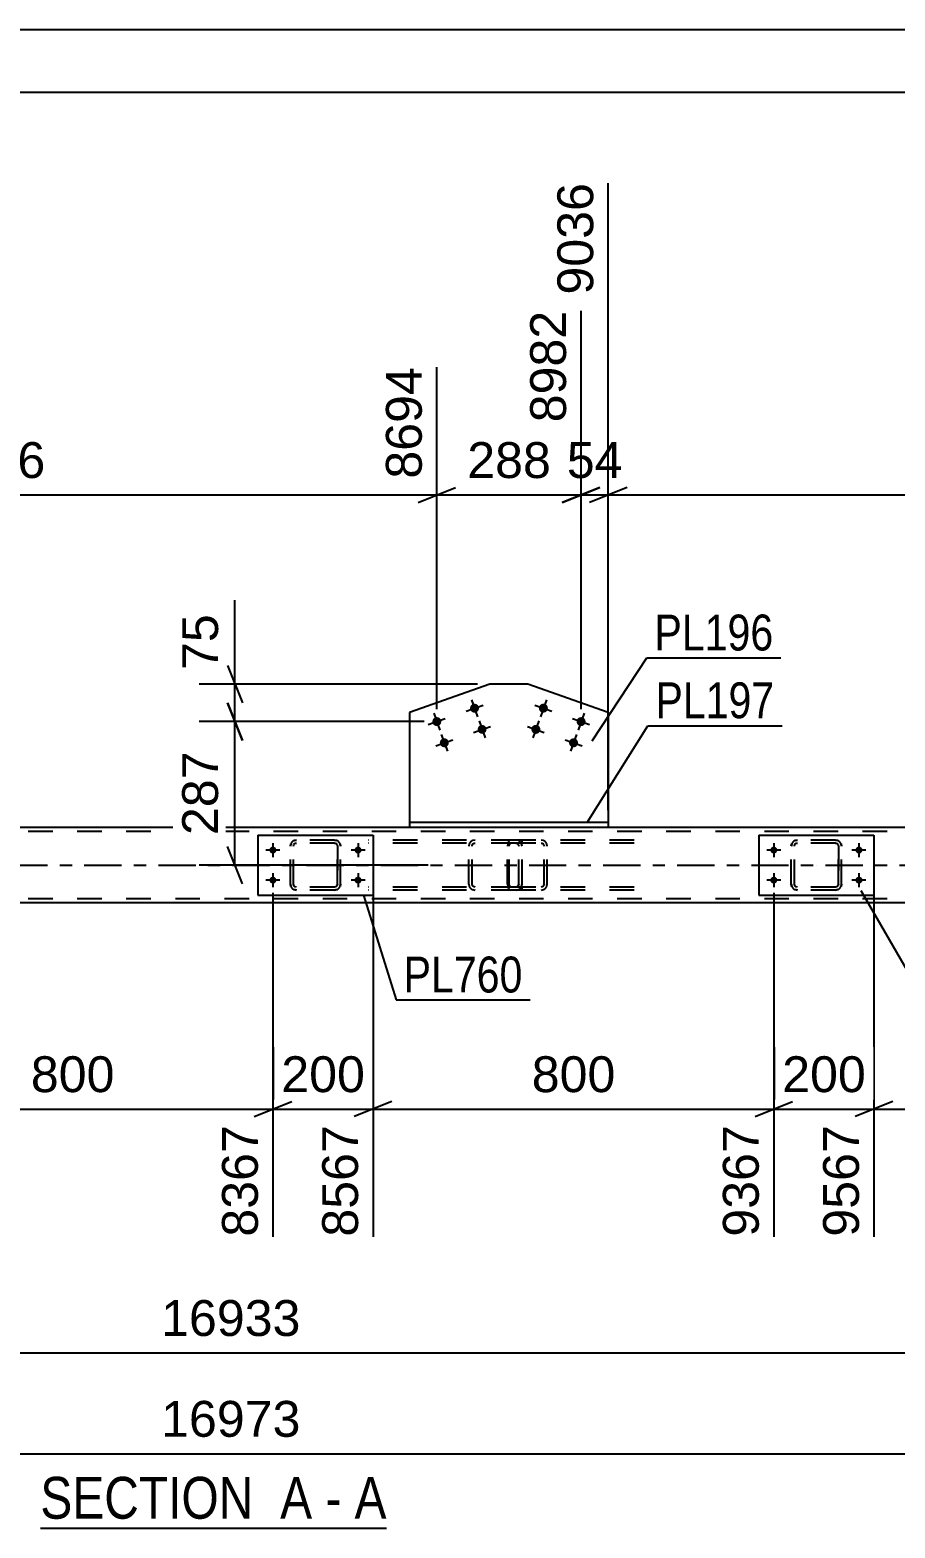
# Model space of a CAD drawing. Header units: millimetres. Extents: x -132 to 709, y -396 to 198.
# Drawn here: x 295.9 to 365, y 78.1 to 197.7 of the extents above; entities that cross this region are included whole.
import ezdxf

# ---------------------------------------------------------------- set-up
doc = ezdxf.new("R2010")
doc.units = ezdxf.units.MM
doc.linetypes.add('DXK_LINE_DOT2', pattern=[3.9198, 1.9599, -1.9599])
doc.linetypes.add('DXK_LINE_DOT3', pattern=[5.9187, 2.979, -0.9799, 0.9799, -0.9799])
doc.styles.add('Arial', font='arial.ttf', dxfattribs={"height": 0.2})
doc.styles.add('Arial Narrow', font='ARIALN.TTF', dxfattribs={"height": 0.2})

# ---------------------------------------------------------------- blocks, each defined once
blk = doc.blocks.new('Unknown-203774460-1113')
at = {"color": 5, "linetype": 'Continuous'}
for p, q in [((709.17, 197.74), (-131.83, 197.74)), ((704.17, 192.74), (-126.83, 192.74))]:
    blk.add_line(p, q, dxfattribs=at)
blk = doc.blocks.new('Unknown-203774460-12 - 2967')
at = {"color": 6, "linetype": 'Continuous'}
blk.add_line((296.72, 78.11), (324.36, 78.11), dxfattribs=at)
at = {"color": 0, "linetype": 'Continuous'}
for points in [[(314.82, 78.86), (314.82, 82.36), (296.72, 82.36), (296.72, 78.86)], [(318.43, 78.86), (318.43, 82.36), (315.87, 82.36), (315.87, 78.86)], [(320.76, 78.86), (320.76, 82.36), (319.48, 82.36), (319.48, 78.86)], [(324.36, 78.86), (324.36, 82.36), (321.81, 82.36), (321.81, 78.86)]]:
    blk.add_wipeout(points, dxfattribs=at)
at = {"color": 7, "linetype": 'Continuous', "style": 'Arial Narrow'}
for s, p in [('SECTION ', (296.72, 78.86)), ('A', (315.87, 78.86)), ('A', (321.81, 78.86)), ('-', (319.48, 78.86))]:
    blk.add_text(s, height=3.34, dxfattribs=at).set_placement(p)
blk = doc.blocks.new('Bolt-203774460-3131 - 2967')
at = {"linetype": 'Continuous'}
for points in [[(337.23, 143.46, -1), (336.55, 143.7, -1)], [(340.24, 142.39, -1), (339.56, 142.63, -1)], [(336.63, 141.77, -1), (335.95, 142.01, -1)], [(339.64, 140.7, -1), (338.96, 140.94, -1)]]:
    blk.add_hatch(color=1, dxfattribs=at).paths.add_polyline_path(points)
at = {"color": 1, "linetype": 'Continuous'}
for p, q in [((336.21, 143.82), (337.57, 143.34)), ((337.13, 144.26), (336.65, 142.9)), ((336.53, 142.56), (336.05, 141.21)), ((339.22, 142.75), (340.58, 142.27)), ((340.14, 143.19), (339.66, 141.83)), ((335.61, 142.13), (336.96, 141.64)), ((339.54, 141.49), (339.06, 140.14)), ((338.62, 141.06), (339.98, 140.58))]:
    blk.add_line(p, q, dxfattribs=at)
blk = doc.blocks.new('Bolt-203774460-3050 - 2967')
at = {"linetype": 'Continuous'}
for points in [[(315.29, 131.97, -1), (315.29, 132.53, -1)], [(322.09, 131.97, -1), (322.09, 132.53, -1)], [(315.29, 129.57, -1), (315.29, 130.13, -1)], [(322.09, 129.57, -1), (322.09, 130.13, -1)]]:
    blk.add_hatch(color=1, dxfattribs=at).paths.add_polyline_path(points)
at = {"color": 1, "linetype": 'Continuous'}
for p, q in [((315.29, 132.81), (315.29, 131.69)), ((322.09, 132.81), (322.09, 131.69)), ((315.85, 132.25), (314.73, 132.25)), ((322.65, 132.25), (321.53, 132.25)), ((315.29, 130.41), (315.29, 129.29)), ((322.09, 130.41), (322.09, 129.29)), ((315.85, 129.85), (314.73, 129.85)), ((322.65, 129.85), (321.53, 129.85))]:
    blk.add_line(p, q, dxfattribs=at)
blk = doc.blocks.new('Part-203774460-3055 - 2967')
at = {"color": 2, "linetype": 'Continuous'}
for p, q in [((342.07, 134.45), (326.21, 134.45)), ((326.21, 134.45), (326.21, 134.05)), ((342.07, 134.05), (326.21, 134.05)), ((342.07, 134.45), (342.07, 134.05))]:
    blk.add_line(p, q, dxfattribs=at)
blk = doc.blocks.new('Part-203774460-3060 - 2967')
at = {"color": 2, "linetype": 'Continuous'}
for p, q in [((332.62, 145.5), (326.21, 143.23)), ((335.66, 145.5), (332.62, 145.5)), ((342.07, 143.23), (335.66, 145.5)), ((326.21, 143.23), (326.21, 134.45)), ((342.07, 143.23), (342.07, 134.45))]:
    blk.add_line(p, q, dxfattribs=at)
at = {"color": 7, "linetype": 'DXK_LINE_DOT2'}
blk.add_line((342.07, 134.45), (326.21, 134.45), dxfattribs=at)
blk = doc.blocks.new('Part-203774460-3110 - 2967')
at = {"color": 2, "linetype": 'Continuous'}
for p, q in [((326.21, 134.05), (256.93, 134.05)), ((411.35, 134.05), (342.07, 134.05)), ((611.29, 128.05), (-15.38, 128.05))]:
    blk.add_line(p, q, dxfattribs=at)
at = {"color": 7, "linetype": 'DXK_LINE_DOT2'}
for p, q in [((342.07, 134.05), (326.21, 134.05)), ((611.29, 133.73), (-19.38, 133.73)), ((611.29, 128.37), (-19.38, 128.37))]:
    blk.add_line(p, q, dxfattribs=at)
at = {"color": 7, "linetype": 'DXK_LINE_DOT3'}
blk.add_line((-19.38, 131.05), (611.29, 131.05), dxfattribs=at)
blk = doc.blocks.new('Bolt-203774460-3132 - 2967')
at = {"linetype": 'Continuous'}
for points in [[(355.29, 131.97, -1), (355.29, 132.53, -1)], [(362.09, 131.97, -1), (362.09, 132.53, -1)], [(355.29, 129.57, -1), (355.29, 130.13, -1)], [(362.09, 129.57, -1), (362.09, 130.13, -1)]]:
    blk.add_hatch(color=1, dxfattribs=at).paths.add_polyline_path(points)
at = {"color": 1, "linetype": 'Continuous'}
for p, q in [((355.29, 132.81), (355.29, 131.69)), ((362.09, 132.81), (362.09, 131.69)), ((355.85, 132.25), (354.73, 132.25)), ((362.65, 132.25), (361.53, 132.25)), ((355.29, 130.41), (355.29, 129.29)), ((362.09, 130.41), (362.09, 129.29)), ((355.85, 129.85), (354.73, 129.85)), ((362.65, 129.85), (361.53, 129.85))]:
    blk.add_line(p, q, dxfattribs=at)
blk = doc.blocks.new('Bolt-203774460-3133 - 2967')
at = {"linetype": 'Continuous'}
for points in [[(331.73, 143.7, -1), (331.05, 143.46, -1)], [(328.72, 142.63, -1), (328.04, 142.39, -1)], [(329.32, 140.94, -1), (328.64, 140.7, -1)], [(332.33, 142.01, -1), (331.66, 141.77, -1)]]:
    blk.add_hatch(color=1, dxfattribs=at).paths.add_polyline_path(points)
at = {"color": 1, "linetype": 'Continuous'}
for p, q in [((330.72, 143.34), (332.07, 143.82)), ((331.15, 144.26), (331.63, 142.9)), ((327.7, 142.27), (329.06, 142.75)), ((328.14, 143.19), (328.62, 141.83)), ((331.75, 142.56), (332.24, 141.21)), ((328.74, 141.49), (329.22, 140.14)), ((331.32, 141.64), (332.67, 142.13)), ((328.3, 140.58), (329.66, 141.06))]:
    blk.add_line(p, q, dxfattribs=at)
blk = doc.blocks.new('Part-203774460-3157 - 2967')
at = {"color": 7, "linetype": 'DXK_LINE_DOT2'}
for p, q in [((334.1, 132.91), (334.04, 132.76)), ((334.19, 133.02), (334.1, 132.91)), ((334.29, 133.05), (334.19, 133.02)), ((334.2, 132.74), (334.24, 132.79)), ((334.24, 132.79), (334.29, 132.81)), ((344.14, 133.05), (334.29, 133.05)), ((344.14, 132.81), (334.29, 132.81)), ((335.19, 132.81), (335.19, 133.05)), ((336.89, 133.02), (336.7, 133.05)), ((336.7, 132.81), (336.79, 132.79)), ((336.79, 132.79), (336.88, 132.74)), ((334.04, 132.76), (334.02, 132.57)), ((334.02, 129.53), (334.02, 132.57)), ((334.16, 132.57), (334.17, 132.66)), ((334.16, 129.53), (334.16, 132.57)), ((334.17, 132.66), (334.2, 132.74)), ((336.88, 132.74), (336.93, 132.66)), ((336.93, 132.66), (336.95, 132.57)), ((336.95, 129.53), (336.95, 132.57)), ((337.2, 132.57), (337.16, 132.76)), ((337.2, 129.53), (337.2, 132.57)), ((334.02, 129.53), (334.04, 129.35)), ((334.04, 129.35), (334.1, 129.19)), ((334.17, 129.44), (334.16, 129.53)), ((334.2, 129.36), (334.17, 129.44)), ((334.24, 129.31), (334.2, 129.36)), ((334.29, 129.29), (334.24, 129.31)), ((344.14, 129.29), (334.29, 129.29)), ((335.19, 129.05), (335.19, 129.29)), ((336.79, 129.31), (336.7, 129.29)), ((336.88, 129.36), (336.79, 129.31)), ((336.93, 129.44), (336.88, 129.36)), ((336.95, 129.53), (336.93, 129.44)), ((337.16, 129.35), (337.2, 129.53)), ((334.1, 129.19), (334.19, 129.09)), ((334.19, 129.09), (334.29, 129.05)), ((344.14, 129.05), (334.29, 129.05)), ((336.7, 129.05), (336.89, 129.09))]:
    blk.add_line(p, q, dxfattribs=at)
for centre, start, end in [((336.71, 132.56), 23.8951, 68.8487), ((336.71, 129.55), 291.1513, 336.1049)]:
    blk.add_arc(centre, 0.492, start, end, dxfattribs=at)
blk = doc.blocks.new('Part-203774460-3214 - 2967')
at = {"color": 7, "linetype": 'DXK_LINE_DOT2'}
for p, q in [((356.99, 133.02), (357.17, 133.05)), ((357.17, 133.05), (356.99, 133.02)), ((357, 132.74), (357.08, 132.79)), ((357.08, 132.79), (357.17, 132.81)), ((360.21, 133.05), (357.17, 133.05)), ((360.21, 132.81), (357.17, 132.81)), ((360.21, 133.05), (360.4, 133.02)), ((360.4, 133.02), (360.21, 133.05)), ((360.21, 132.81), (360.3, 132.79)), ((360.3, 132.79), (360.38, 132.74)), ((356.69, 132.57), (356.73, 132.76)), ((356.73, 132.76), (356.69, 132.57)), ((356.69, 129.53), (356.69, 132.57)), ((356.69, 129.53), (356.69, 132.57)), ((356.93, 132.57), (356.95, 132.66)), ((356.93, 129.53), (356.93, 132.57)), ((356.93, 129.53), (356.93, 132.57)), ((356.95, 132.66), (357, 132.74)), ((360.38, 132.74), (360.43, 132.66)), ((360.43, 132.66), (360.45, 132.57)), ((360.45, 129.53), (360.45, 132.57)), ((360.45, 132.57), (360.45, 129.53)), ((360.66, 132.76), (360.69, 132.57)), ((360.69, 132.57), (360.66, 132.76)), ((360.69, 129.53), (360.69, 132.57)), ((360.69, 129.53), (360.69, 132.57)), ((356.73, 129.35), (356.69, 129.53)), ((356.69, 129.53), (356.73, 129.35)), ((356.95, 129.44), (356.93, 129.53)), ((357, 129.36), (356.95, 129.44)), ((357.08, 129.31), (357, 129.36)), ((357.17, 129.29), (357.08, 129.31)), ((360.21, 129.29), (357.17, 129.29)), ((360.3, 129.31), (360.21, 129.29)), ((360.38, 129.36), (360.3, 129.31)), ((360.43, 129.44), (360.38, 129.36)), ((360.45, 129.53), (360.43, 129.44)), ((360.69, 129.53), (360.66, 129.35)), ((360.66, 129.35), (360.69, 129.53)), ((357.17, 129.05), (356.99, 129.09)), ((356.99, 129.09), (357.17, 129.05)), ((360.21, 129.05), (357.17, 129.05)), ((360.4, 129.09), (360.21, 129.05)), ((360.21, 129.05), (360.4, 129.09))]:
    blk.add_line(p, q, dxfattribs=at)
at = {"color": 7, "linetype": 'DXK_LINE_DOT3'}
blk.add_line((358.69, 131.05), (358.69, 131.05), dxfattribs=at)
at = {"color": 7, "linetype": 'DXK_LINE_DOT2'}
for centre, start, end in [((357.17, 132.57), 112.5, 157.5), ((357.17, 132.57), 112.5, 157.5), ((360.21, 132.57), 22.5, 67.5), ((360.21, 132.57), 22.5, 67.5), ((357.17, 129.53), 202.5, 247.5), ((357.17, 129.53), 202.5, 247.5), ((360.21, 129.53), 292.5, 337.5), ((360.21, 129.53), 292.5, 337.5)]:
    blk.add_arc(centre, 0.48, start, end, dxfattribs=at)
blk = doc.blocks.new('Part-203774460-3328 - 2967')
at = {"color": 2, "linetype": 'Continuous'}
for p, q in [((314.09, 133.45), (314.09, 128.65)), ((314.09, 133.45), (323.29, 133.45)), ((323.29, 133.45), (323.29, 128.65)), ((314.09, 128.65), (323.29, 128.65))]:
    blk.add_line(p, q, dxfattribs=at)
blk = doc.blocks.new('Part-203774460-3219 - 2967')
at = {"color": 2, "linetype": 'Continuous'}
for p, q in [((354.09, 133.45), (354.09, 128.65)), ((354.09, 133.45), (363.29, 133.45)), ((363.29, 133.45), (363.29, 128.65)), ((354.09, 128.65), (363.29, 128.65))]:
    blk.add_line(p, q, dxfattribs=at)
blk = doc.blocks.new('Part-203774460-3295 - 2967')
at = {"color": 7, "linetype": 'DXK_LINE_DOT2'}
for p, q in [((316.99, 133.02), (317.17, 133.05)), ((317.17, 133.05), (316.99, 133.02)), ((317, 132.74), (317.08, 132.79)), ((317.08, 132.79), (317.17, 132.81)), ((320.21, 133.05), (317.17, 133.05)), ((320.21, 132.81), (317.17, 132.81)), ((320.21, 133.05), (320.4, 133.02)), ((320.4, 133.02), (320.21, 133.05)), ((320.21, 132.81), (320.3, 132.79)), ((320.3, 132.79), (320.38, 132.74)), ((316.69, 132.57), (316.73, 132.76)), ((316.73, 132.76), (316.69, 132.57)), ((316.69, 129.53), (316.69, 132.57)), ((316.69, 129.53), (316.69, 132.57)), ((316.93, 132.57), (316.95, 132.66)), ((316.93, 129.53), (316.93, 132.57)), ((316.93, 129.53), (316.93, 132.57)), ((316.95, 132.66), (317, 132.74)), ((320.38, 132.74), (320.43, 132.66)), ((320.43, 132.66), (320.45, 132.57)), ((320.45, 129.53), (320.45, 132.57)), ((320.45, 132.57), (320.45, 129.53)), ((320.66, 132.76), (320.69, 132.57)), ((320.69, 132.57), (320.66, 132.76)), ((320.69, 129.53), (320.69, 132.57)), ((320.69, 129.53), (320.69, 132.57)), ((316.73, 129.35), (316.69, 129.53)), ((316.69, 129.53), (316.73, 129.35)), ((316.95, 129.44), (316.93, 129.53)), ((317, 129.36), (316.95, 129.44)), ((317.08, 129.31), (317, 129.36)), ((317.17, 129.29), (317.08, 129.31)), ((320.21, 129.29), (317.17, 129.29)), ((320.3, 129.31), (320.21, 129.29)), ((320.38, 129.36), (320.3, 129.31)), ((320.43, 129.44), (320.38, 129.36)), ((320.45, 129.53), (320.43, 129.44)), ((320.69, 129.53), (320.66, 129.35)), ((320.66, 129.35), (320.69, 129.53)), ((317.17, 129.05), (316.99, 129.09)), ((316.99, 129.09), (317.17, 129.05)), ((320.21, 129.05), (317.17, 129.05)), ((320.4, 129.09), (320.21, 129.05)), ((320.21, 129.05), (320.4, 129.09))]:
    blk.add_line(p, q, dxfattribs=at)
at = {"color": 7, "linetype": 'DXK_LINE_DOT3'}
blk.add_line((318.69, 131.05), (318.69, 131.05), dxfattribs=at)
at = {"color": 7, "linetype": 'DXK_LINE_DOT2'}
for centre, start, end in [((317.17, 132.57), 112.5, 157.5), ((317.17, 132.57), 112.5, 157.5), ((320.21, 132.57), 22.5, 67.5), ((320.21, 132.57), 22.5, 67.5), ((317.17, 129.53), 202.5, 247.5), ((317.17, 129.53), 202.5, 247.5), ((320.21, 129.53), 292.5, 337.5), ((320.21, 129.53), 292.5, 337.5)]:
    blk.add_arc(centre, 0.48, start, end, dxfattribs=at)
blk = doc.blocks.new('Part-203774460-3305 - 2967')
at = {"color": 7, "linetype": 'DXK_LINE_DOT2'}
for p, q in [((334.68, 133.05), (322.9, 133.05)), ((334.68, 132.81), (322.9, 132.81)), ((331.44, 133.05), (331.25, 133.02)), ((331.26, 132.74), (331.35, 132.79)), ((331.35, 132.79), (331.44, 132.81)), ((334.87, 133.02), (334.68, 133.05)), ((334.68, 132.81), (334.78, 132.79)), ((334.78, 132.79), (334.86, 132.74)), ((330.97, 132.76), (330.93, 132.57)), ((330.93, 129.53), (330.93, 132.57)), ((331.19, 132.57), (331.21, 132.66)), ((331.19, 129.53), (331.19, 132.57)), ((331.21, 132.66), (331.26, 132.74)), ((334.86, 132.74), (334.91, 132.66)), ((334.91, 132.66), (334.93, 132.57)), ((334.93, 129.53), (334.93, 132.57)), ((335.19, 132.57), (335.15, 132.76)), ((335.19, 129.53), (335.19, 132.57)), ((334.68, 129.29), (322.9, 129.29)), ((330.93, 129.53), (330.97, 129.35)), ((331.21, 129.44), (331.19, 129.53)), ((331.26, 129.36), (331.21, 129.44)), ((331.35, 129.31), (331.26, 129.36)), ((331.44, 129.29), (331.35, 129.31)), ((334.78, 129.31), (334.68, 129.29)), ((334.86, 129.36), (334.78, 129.31)), ((334.91, 129.44), (334.86, 129.36)), ((334.93, 129.53), (334.91, 129.44)), ((335.15, 129.35), (335.19, 129.53)), ((334.68, 129.05), (322.9, 129.05)), ((331.25, 129.09), (331.44, 129.05)), ((334.68, 129.05), (334.87, 129.09))]:
    blk.add_line(p, q, dxfattribs=at)
for centre, start, end in [((331.42, 132.55), 110.7583, 155.68), ((334.7, 132.55), 24.32, 69.2417), ((331.42, 129.55), 204.32, 249.2417), ((334.7, 129.55), 290.7583, 335.68)]:
    blk.add_arc(centre, 0.496, start, end, dxfattribs=at)
blk = doc.blocks.new('StraightDimension-203774460-3710 - 2967')
at = {"color": 7, "linetype": 'Continuous'}
blk.add_line((-20.18, 84.05), (644.02, 84.05), dxfattribs=at)
at = {"color": 0}
blk.add_wipeout([(318.08, 84.8), (318.08, 89), (305.76, 89), (305.76, 84.8)], dxfattribs=at)
at = {"color": 3, "style": 'Arial'}
blk.add_text('16973', height=2.865, dxfattribs=at).set_placement((306.36, 85.4))
blk = doc.blocks.new('StraightDimension-203774460-22948 - 2967')
at = {"color": 7, "linetype": 'Continuous'}
for p, q in [((342.07, 135.45), (342.07, 185.5)), ((339.9, 143.51), (339.9, 175.3)), ((338.4, 160.01), (341.4, 161.21)), ((339.9, 160.61), (342.07, 160.61)), ((343.57, 161.21), (340.57, 160.01))]:
    blk.add_line(p, q, dxfattribs=at)
at = {"color": 0, "linetype": 'Continuous'}
blk.add_wipeout([(341.47, 186.1), (337.27, 186.1), (337.27, 176.01), (341.47, 176.01)], dxfattribs=at)
at = {"color": 3, "linetype": 'Continuous', "style": 'Arial'}
blk.add_text('9036', height=2.865, rotation=90.0002, dxfattribs=at).set_placement((340.87, 176.61))
at = {"color": 0}
blk.add_wipeout([(343.81, 161.36), (343.81, 165.56), (338.16, 165.56), (338.16, 161.36)], dxfattribs=at)
at = {"color": 3, "style": 'Arial'}
blk.add_text('54', height=2.865, dxfattribs=at).set_placement((338.76, 161.96))
blk = doc.blocks.new('StraightDimension-203774460-22947 - 2967')
at = {"color": 7, "linetype": 'Continuous'}
for p, q in [((342.07, 135.45), (342.07, 185.5)), ((413.51, 143.51), (413.51, 173.03)), ((343.57, 161.21), (340.57, 160.01)), ((342.07, 160.61), (413.51, 160.61)), ((412.01, 160.01), (415.01, 161.21))]:
    blk.add_line(p, q, dxfattribs=at)
at = {"color": 0}
blk.add_wipeout([(382.84, 161.36), (382.84, 165.56), (372.74, 165.56), (372.74, 161.36)], dxfattribs=at)
at = {"color": 3, "style": 'Arial'}
blk.add_text('1786', height=2.865, dxfattribs=at).set_placement((373.34, 161.96))
at = {"color": 0, "linetype": 'Continuous'}
blk.add_wipeout([(412.91, 173.63), (408.71, 173.63), (408.71, 161.31), (412.91, 161.31)], dxfattribs=at)
at = {"color": 3, "linetype": 'Continuous', "style": 'Arial'}
blk.add_text('10822', height=2.865, rotation=90.0002, dxfattribs=at).set_placement((412.31, 161.91))
blk = doc.blocks.new('StraightDimension-203774460-4353 - 2967')
at = {"color": 7, "linetype": 'Continuous'}
blk.add_line((-19.38, 92.1), (643.22, 92.1), dxfattribs=at)
at = {"color": 0}
blk.add_wipeout([(318.08, 92.85), (318.08, 97.05), (305.76, 97.05), (305.76, 92.85)], dxfattribs=at)
at = {"color": 3, "style": 'Arial'}
blk.add_text('16933', height=2.865, dxfattribs=at).set_placement((306.36, 93.45))
blk = doc.blocks.new('StraightDimension-203774460-22638 - 2967')
at = {"color": 7, "linetype": 'Continuous'}
for p, q in [((363.29, 128.85), (363.29, 101.38)), ((395.29, 128.85), (395.29, 99.16)), ((364.79, 112.17), (361.79, 110.97)), ((363.29, 111.57), (395.29, 111.57)), ((393.79, 110.97), (396.79, 112.17))]:
    blk.add_line(p, q, dxfattribs=at)
at = {"color": 0}
blk.add_wipeout([(383.23, 112.32), (383.23, 116.52), (375.36, 116.52), (375.36, 112.32)], dxfattribs=at)
at = {"color": 3, "style": 'Arial'}
blk.add_text('800', height=2.865, dxfattribs=at).set_placement((375.96, 112.92))
at = {"color": 0, "linetype": 'Continuous'}
blk.add_wipeout([(394.69, 110.87), (390.49, 110.87), (390.49, 98.56), (394.69, 98.56)], dxfattribs=at)
at = {"color": 3, "linetype": 'Continuous', "style": 'Arial'}
blk.add_text('10367', height=2.865, rotation=90.0002, dxfattribs=at).set_placement((394.09, 99.16))
blk = doc.blocks.new('StraightDimension-203774460-22639 - 2967')
at = {"color": 7, "linetype": 'Continuous'}
for p, q in [((355.29, 128.85), (355.29, 101.38)), ((363.29, 128.85), (363.29, 101.38)), ((353.79, 110.97), (356.79, 112.17)), ((355.29, 111.57), (363.29, 111.57)), ((364.79, 112.17), (361.79, 110.97))]:
    blk.add_line(p, q, dxfattribs=at)
at = {"color": 0}
blk.add_wipeout([(363.23, 112.32), (363.23, 116.52), (355.36, 116.52), (355.36, 112.32)], dxfattribs=at)
at = {"color": 0, "linetype": 'Continuous'}
blk.add_wipeout([(362.69, 110.87), (358.49, 110.87), (358.49, 100.78), (362.69, 100.78)], dxfattribs=at)
at = {"color": 3, "style": 'Arial'}
blk.add_text('200', height=2.865, dxfattribs=at).set_placement((355.96, 112.92))
at = {"color": 3, "linetype": 'Continuous', "style": 'Arial'}
blk.add_text('9567', height=2.865, rotation=90.0002, dxfattribs=at).set_placement((362.09, 101.38))
blk = doc.blocks.new('StraightDimension-203774460-22640 - 2967')
at = {"color": 7, "linetype": 'Continuous'}
for p, q in [((323.29, 128.85), (323.29, 101.38)), ((355.29, 128.85), (355.29, 101.38)), ((324.79, 112.17), (321.79, 110.97)), ((323.29, 111.57), (355.29, 111.57)), ((353.79, 110.97), (356.79, 112.17))]:
    blk.add_line(p, q, dxfattribs=at)
at = {"color": 0}
blk.add_wipeout([(343.23, 112.32), (343.23, 116.52), (335.36, 116.52), (335.36, 112.32)], dxfattribs=at)
at = {"color": 3, "style": 'Arial'}
blk.add_text('800', height=2.865, dxfattribs=at).set_placement((335.96, 112.92))
at = {"color": 0, "linetype": 'Continuous'}
blk.add_wipeout([(354.69, 110.87), (350.49, 110.87), (350.49, 100.78), (354.69, 100.78)], dxfattribs=at)
at = {"color": 3, "linetype": 'Continuous', "style": 'Arial'}
blk.add_text('9367', height=2.865, rotation=90.0002, dxfattribs=at).set_placement((354.09, 101.38))
blk = doc.blocks.new('StraightDimension-203774460-22641 - 2967')
at = {"color": 7, "linetype": 'Continuous'}
for p, q in [((315.29, 128.85), (315.29, 101.38)), ((323.29, 128.85), (323.29, 101.38)), ((313.79, 110.97), (316.79, 112.17)), ((315.29, 111.57), (323.29, 111.57)), ((324.79, 112.17), (321.79, 110.97))]:
    blk.add_line(p, q, dxfattribs=at)
at = {"color": 0}
blk.add_wipeout([(323.23, 112.32), (323.23, 116.52), (315.36, 116.52), (315.36, 112.32)], dxfattribs=at)
at = {"color": 0, "linetype": 'Continuous'}
blk.add_wipeout([(322.69, 110.87), (318.49, 110.87), (318.49, 100.78), (322.69, 100.78)], dxfattribs=at)
at = {"color": 3, "style": 'Arial'}
blk.add_text('200', height=2.865, dxfattribs=at).set_placement((315.96, 112.92))
at = {"color": 3, "linetype": 'Continuous', "style": 'Arial'}
blk.add_text('8567', height=2.865, rotation=90.0002, dxfattribs=at).set_placement((322.09, 101.38))
blk = doc.blocks.new('StraightDimension-203774460-22642 - 2967')
at = {"color": 7, "linetype": 'Continuous'}
for p, q in [((283.29, 128.85), (283.29, 101.38)), ((315.29, 128.85), (315.29, 101.38)), ((284.79, 112.17), (281.79, 110.97)), ((283.29, 111.57), (315.29, 111.57)), ((313.79, 110.97), (316.79, 112.17))]:
    blk.add_line(p, q, dxfattribs=at)
at = {"color": 0}
blk.add_wipeout([(303.23, 112.32), (303.23, 116.52), (295.36, 116.52), (295.36, 112.32)], dxfattribs=at)
at = {"color": 3, "style": 'Arial'}
blk.add_text('800', height=2.865, dxfattribs=at).set_placement((295.96, 112.92))
at = {"color": 0, "linetype": 'Continuous'}
blk.add_wipeout([(314.69, 110.87), (310.49, 110.87), (310.49, 100.78), (314.69, 100.78)], dxfattribs=at)
at = {"color": 3, "linetype": 'Continuous', "style": 'Arial'}
blk.add_text('8367', height=2.865, rotation=90.0002, dxfattribs=at).set_placement((314.09, 101.38))
blk = doc.blocks.new('StraightDimension-203774460-22949 - 2967')
at = {"color": 7, "linetype": 'Continuous'}
for p, q in [((339.9, 143.51), (339.9, 175.3)), ((328.38, 143.51), (328.38, 170.8)), ((326.88, 160.01), (329.88, 161.21)), ((328.38, 160.61), (339.9, 160.61)), ((341.4, 161.21), (338.4, 160.01))]:
    blk.add_line(p, q, dxfattribs=at)
at = {"color": 0}
blk.add_wipeout([(338.08, 161.36), (338.08, 165.56), (330.21, 165.56), (330.21, 161.36)], dxfattribs=at)
at = {"color": 3, "style": 'Arial'}
blk.add_text('288', height=2.865, dxfattribs=at).set_placement((330.81, 161.96))
at = {"color": 0, "linetype": 'Continuous'}
blk.add_wipeout([(339.3, 175.9), (335.1, 175.9), (335.1, 165.81), (339.3, 165.81)], dxfattribs=at)
at = {"color": 3, "linetype": 'Continuous', "style": 'Arial'}
blk.add_text('8982', height=2.865, rotation=90.0002, dxfattribs=at).set_placement((338.7, 166.41))
blk = doc.blocks.new('StraightDimension-203774460-22950 - 2967')
at = {"color": 7, "linetype": 'Continuous'}
for p, q in [((256.93, 135.45), (256.93, 185.5)), ((328.38, 143.51), (328.38, 170.8)), ((258.43, 161.21), (255.43, 160.01)), ((256.93, 160.61), (328.38, 160.61)), ((326.88, 160.01), (329.88, 161.21))]:
    blk.add_line(p, q, dxfattribs=at)
at = {"color": 0}
blk.add_wipeout([(297.7, 161.36), (297.7, 165.56), (287.61, 165.56), (287.61, 161.36)], dxfattribs=at)
at = {"color": 3, "style": 'Arial'}
blk.add_text('1786', height=2.865, dxfattribs=at).set_placement((288.21, 161.96))
at = {"color": 0, "linetype": 'Continuous'}
blk.add_wipeout([(327.78, 171.4), (323.58, 171.4), (323.58, 161.31), (327.78, 161.31)], dxfattribs=at)
at = {"color": 3, "linetype": 'Continuous', "style": 'Arial'}
blk.add_text('8694', height=2.865, rotation=90.0002, dxfattribs=at).set_placement((327.18, 161.91))
blk = doc.blocks.new('StraightDimension-203774460-23242 - 2967')
at = {"color": 7, "linetype": 'Continuous'}
for p, q in [((312.26, 145.5), (312.26, 152.2)), ((312.26, 145.5), (312.26, 152.2)), ((311.66, 147), (312.86, 144)), ((331.62, 145.5), (309.41, 145.5)), ((312.26, 142.51), (312.26, 145.5)), ((312.86, 141.01), (311.66, 144.01)), ((327.38, 142.51), (309.41, 142.51))]:
    blk.add_line(p, q, dxfattribs=at)
at = {"color": 0}
blk.add_wipeout([(311.51, 151.68), (307.31, 151.68), (307.31, 146.03), (311.51, 146.03)], dxfattribs=at)
at = {"color": 3, "style": 'Arial'}
blk.add_text('75', height=2.865, rotation=90.0002, dxfattribs=at).set_placement((310.91, 146.63))
blk = doc.blocks.new('StraightDimension-203774460-23243 - 2967')
at = {"color": 7, "linetype": 'Continuous'}
for p, q in [((311.66, 144.01), (312.86, 141.01)), ((327.38, 142.51), (309.41, 142.51)), ((312.26, 131.05), (312.26, 142.51)), ((312.86, 129.55), (311.66, 132.55)), ((327.69, 131.05), (309.41, 131.05))]:
    blk.add_line(p, q, dxfattribs=at)
at = {"color": 0}
blk.add_wipeout([(311.51, 140.72), (307.31, 140.72), (307.31, 132.85), (311.51, 132.85)], dxfattribs=at)
at = {"color": 3, "style": 'Arial'}
blk.add_text('287', height=2.865, rotation=90.0002, dxfattribs=at).set_placement((310.91, 133.45))
blk = doc.blocks.new('Mark-203774460-3051 - 2967')
at = {"color": 30, "linetype": 'Continuous'}
for p, q in [((340.39, 134.45), (345.24, 142.18)), ((345.24, 142.18), (355.95, 142.18))]:
    blk.add_line(p, q, dxfattribs=at)
at = {"color": 0}
blk.add_wipeout([(355.35, 142.78), (355.35, 145.78), (345.84, 145.78), (345.84, 142.78)], dxfattribs=at)
blk.add_wipeout([(355.35, 142.78), (355.35, 145.78), (345.84, 145.78), (345.84, 142.78)], dxfattribs=at)
at = {"color": 3, "style": 'Arial Narrow'}
blk.add_text('PL197', height=2.863, dxfattribs=at).set_placement((345.84, 142.78))
blk = doc.blocks.new('Mark-203774460-3056 - 2967')
at = {"color": 30, "linetype": 'Continuous'}
for p, q in [((340.79, 140.97), (345.16, 147.59)), ((345.16, 147.59), (355.86, 147.59))]:
    blk.add_line(p, q, dxfattribs=at)
at = {"color": 0}
blk.add_wipeout([(355.26, 148.19), (355.26, 151.19), (345.76, 151.19), (345.76, 148.19)], dxfattribs=at)
blk.add_wipeout([(355.26, 148.19), (355.26, 151.19), (345.76, 151.19), (345.76, 148.19)], dxfattribs=at)
at = {"color": 3, "style": 'Arial Narrow'}
blk.add_text('PL196', height=2.863, dxfattribs=at).set_placement((345.76, 148.19))
blk = doc.blocks.new('Mark-203774460-3215 - 2967')
at = {"color": 30, "linetype": 'Continuous'}
for p, q in [((362.25, 129.01), (366.36, 121.9)), ((366.36, 121.9), (377.06, 121.9))]:
    blk.add_line(p, q, dxfattribs=at)
at = {"color": 0}
blk.add_wipeout([(376.46, 122.5), (376.46, 125.5), (366.96, 125.5), (366.96, 122.5)], dxfattribs=at)
blk.add_wipeout([(376.46, 122.5), (376.46, 125.5), (366.96, 125.5), (366.96, 122.5)], dxfattribs=at)
at = {"color": 3, "style": 'Arial Narrow'}
blk.add_text('PL760', height=2.863, dxfattribs=at).set_placement((366.96, 122.5))
blk = doc.blocks.new('Mark-203774460-3324 - 2967')
at = {"color": 30, "linetype": 'Continuous'}
for p, q in [((322.53, 128.65), (325.13, 120.28)), ((325.13, 120.28), (335.84, 120.28))]:
    blk.add_line(p, q, dxfattribs=at)
at = {"color": 0}
blk.add_wipeout([(335.24, 120.88), (335.24, 123.88), (325.73, 123.88), (325.73, 120.88)], dxfattribs=at)
blk.add_wipeout([(335.24, 120.88), (335.24, 123.88), (325.73, 123.88), (325.73, 120.88)], dxfattribs=at)
at = {"color": 3, "style": 'Arial Narrow'}
blk.add_text('PL760', height=2.863, dxfattribs=at).set_placement((325.73, 120.88))

msp = doc.modelspace()

# ---------------------------------------------------------------- block references
for name in ['Unknown-203774460-1113', 'Part-203774460-3060 - 2967', 'Bolt-203774460-3133 - 2967', 'Bolt-203774460-3131 - 2967', 'Part-203774460-3110 - 2967', 'Part-203774460-3055 - 2967', 'Part-203774460-3328 - 2967', 'Bolt-203774460-3050 - 2967', 'Part-203774460-3295 - 2967', 'Part-203774460-3305 - 2967', 'Part-203774460-3157 - 2967', 'Part-203774460-3219 - 2967', 'Bolt-203774460-3132 - 2967', 'Part-203774460-3214 - 2967']:
    msp.add_blockref(name, (0, 0))

# ---------------------------------------------------------------- next in the draw order: block references
for name in ['StraightDimension-203774460-22948 - 2967', 'Unknown-203774460-12 - 2967']:
    msp.add_blockref(name, (0, 0))

# ---------------------------------------------------------------- next in the draw order: block references
for name in ['StraightDimension-203774460-22947 - 2967', 'StraightDimension-203774460-3710 - 2967']:
    msp.add_blockref(name, (0, 0))

# ---------------------------------------------------------------- next in the draw order: block references
for name in ['StraightDimension-203774460-22949 - 2967', 'StraightDimension-203774460-4353 - 2967']:
    msp.add_blockref(name, (0, 0))

# ---------------------------------------------------------------- next in the draw order: block references
for name in ['StraightDimension-203774460-22950 - 2967', 'Mark-203774460-3051 - 2967', 'StraightDimension-203774460-22638 - 2967']:
    msp.add_blockref(name, (0, 0))

# ---------------------------------------------------------------- next in the draw order: block references
for name in ['StraightDimension-203774460-23242 - 2967', 'Mark-203774460-3056 - 2967', 'StraightDimension-203774460-22639 - 2967']:
    msp.add_blockref(name, (0, 0))

# ---------------------------------------------------------------- next in the draw order: block references
for name in ['StraightDimension-203774460-23243 - 2967', 'StraightDimension-203774460-22640 - 2967', 'Mark-203774460-3215 - 2967']:
    msp.add_blockref(name, (0, 0))

# ---------------------------------------------------------------- next in the draw order: block references
msp.add_blockref('StraightDimension-203774460-22641 - 2967', (0, 0))

# ---------------------------------------------------------------- next in the draw order: block references
for name in ['StraightDimension-203774460-22642 - 2967', 'Mark-203774460-3324 - 2967']:
    msp.add_blockref(name, (0, 0))

doc.saveas('drawing.dxf')
